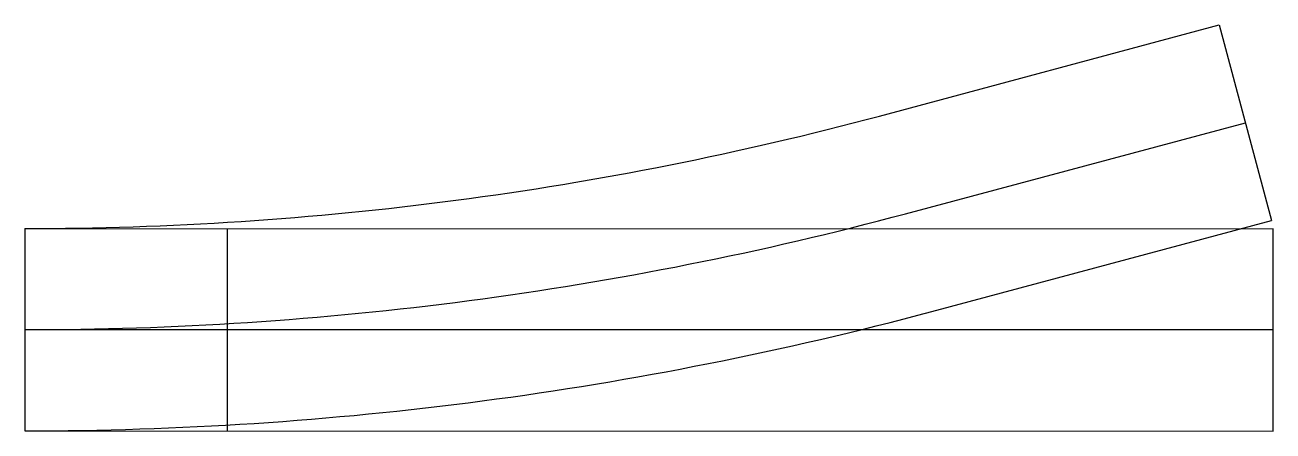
# Model space of a CAD drawing. Header units: millimetres. Extents: x 0 to 130, y 0 to 42.
import ezdxf

# ---------------------------------------------------------------- set-up
doc = ezdxf.new("R2010")
doc.units = ezdxf.units.MM
doc.header["$LTSCALE"] = 6
doc.header["$MEASUREMENT"] = 0
doc.layers.add('Osy', color=6, linetype='CONTINUOUS')
doc.layers.add('Vyhybky', color=96, linetype='CONTINUOUS')

msp = doc.modelspace()

# ---------------------------------------------------------------- linework, layer by layer
at = {"layer": 'Osy'}
msp.add_line((21.02, 0.02), (21.02, 21.01), dxfattribs=at)
at = {"layer": 'Vyhybky'}
for p, q in [((88.67, 32.69), (123.93, 42.14)), ((123.93, 42.14), (129.36, 21.85)), ((91.39, 22.55), (126.65, 31.99)), ((0.02, 21.02), (129.52, 20.99)), ((0.02, 21.02), (0.02, 0.02)), ((94.11, 12.41), (129.36, 21.85)), ((129.52, 0), (129.52, 21)), ((0.02, 10.52), (129.52, 10.52)), ((0.02, 0.02), (129.52, 0))]:
    msp.add_line(p, q, dxfattribs=at)
for radius in [342.5, 353, 363.5]:
    msp.add_arc((0.03, 363.52), radius, 269.9991, 285, dxfattribs=at)

doc.saveas('drawing.dxf')
